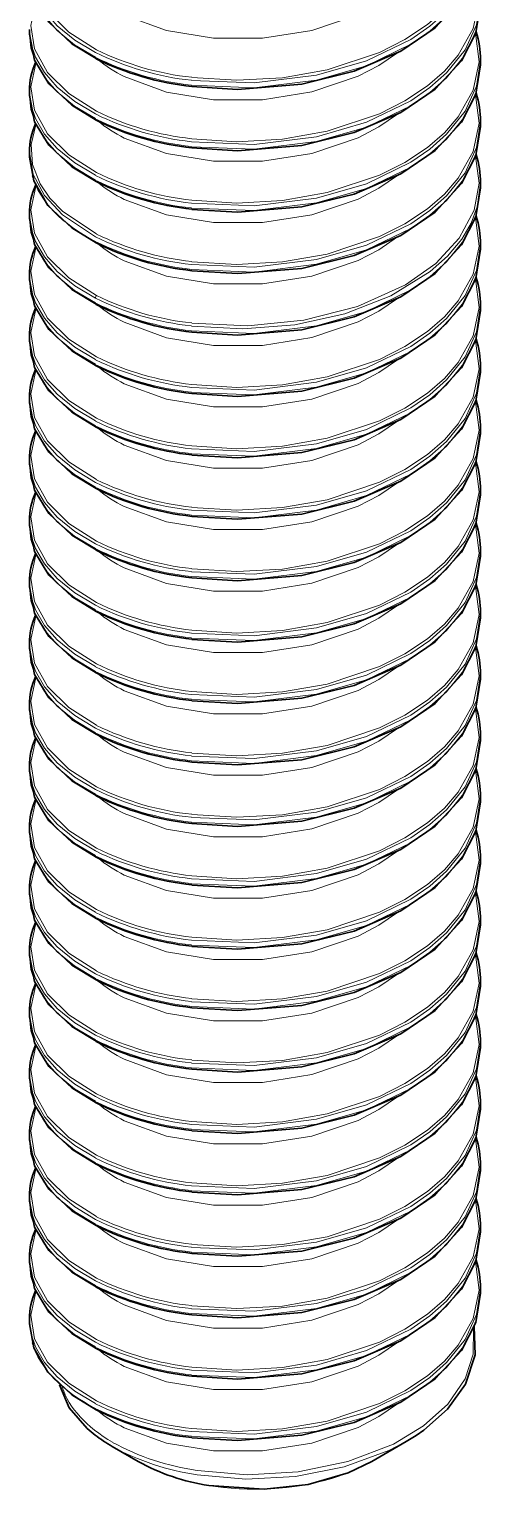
# Model space of a CAD drawing. Extents: x 327 to 941, y 153 to 765.
# Drawn here: x 736.3 to 739.3, y 721.54 to 731.3 of the extents above; entities that cross this region are included whole.
import ezdxf

# ---------------------------------------------------------------- set-up
doc = ezdxf.new("R2010")
doc.units = 0

msp = doc.modelspace()

# ---------------------------------------------------------------- linework, layer by layer
at = {"color": 7, "lineweight": 35, "ltscale": 0.000802612}
for p, q in [((736.2968, 731.2722), (736.2968, 731.3043)), ((736.2968, 730.864), (736.2968, 730.8961)), ((736.2968, 730.4557), (736.2968, 730.4878)), ((739.2968, 730.2516), (739.2968, 730.2837)), ((739.2968, 729.8433), (739.2968, 729.8754)), ((736.2968, 729.6392), (736.2968, 729.6713)), ((736.2968, 729.231), (736.2968, 729.2631)), ((739.2968, 729.0269), (739.2968, 729.059)), ((739.2968, 728.6186), (739.2968, 728.6507)), ((739.2968, 728.2103), (739.2968, 728.2424)), ((736.2968, 728.0062), (736.2968, 728.0383)), ((736.2968, 727.598), (736.2968, 727.6301)), ((739.2968, 727.3939), (739.2968, 727.426)), ((739.2968, 726.9856), (739.2968, 727.0177)), ((736.2968, 726.3732), (736.2968, 726.4053)), ((736.2968, 725.965), (736.2968, 725.9971)), ((739.2968, 725.7609), (739.2968, 725.793)), ((739.2968, 725.3526), (739.2968, 725.3847)), ((736.2968, 724.7402), (736.2968, 724.7723)), ((736.2968, 724.332), (736.2968, 724.3641)), ((739.2968, 724.1279), (739.2968, 724.16)), ((739.2968, 723.7196), (739.2968, 723.7517)), ((736.2968, 723.5155), (736.2968, 723.5476)), ((736.2968, 723.1072), (736.2968, 723.1393)), ((736.2968, 722.699), (736.2968, 722.7311))]:
    msp.add_line(p, q, dxfattribs=at)
at = {"color": 7, "lineweight": 35, "ltscale": 0.000804138}
for p, q in [((739.2968, 731.0681), (739.2968, 731.1002)), ((739.2968, 730.6598), (739.2968, 730.692)), ((736.2968, 730.0474), (736.2968, 730.0796)), ((739.2968, 729.4351), (739.2968, 729.4672)), ((736.2968, 728.8227), (736.2968, 728.8549)), ((736.2968, 728.4144), (736.2968, 728.4466)), ((739.2968, 727.8021), (739.2968, 727.8342)), ((736.2968, 727.1897), (736.2968, 727.2219)), ((736.2968, 726.7814), (736.2968, 726.8136)), ((739.2968, 726.5773), (739.2968, 726.6095)), ((739.2968, 726.1691), (739.2968, 726.2012)), ((736.2968, 725.5567), (736.2968, 725.5889)), ((736.2968, 725.1484), (736.2968, 725.1806)), ((739.2968, 724.9443), (739.2968, 724.9765)), ((739.2968, 724.5361), (739.2968, 724.5682)), ((736.2968, 723.9237), (736.2968, 723.9559)), ((739.2968, 723.3113), (739.2968, 723.3435)), ((739.2968, 722.9031), (739.2968, 722.9352))]:
    msp.add_line(p, q, dxfattribs=at)
at = {"color": 7, "lineweight": 35, "ltscale": 0.006595}
msp.add_line((738.5739, 721.7858), (738.8023, 721.9177), dxfattribs=at)
at = {"color": 7, "lineweight": 35, "ltscale": 0.001939}
msp.add_line((738.8023, 721.9177), (738.8683, 721.9584), dxfattribs=at)
at = {"color": 7, "lineweight": 35, "ltscale": 0.00496}
msp.add_line((737.0198, 721.7858), (736.848, 721.885), dxfattribs=at)
at = {"color": 7, "lineweight": 13}
for points in [[(739.2633, 732.0947), (739.2863, 731.9056), (739.2468, 731.7179), (739.1484, 731.5405), (739.0558, 731.4341), (738.9437, 731.3368), (738.7931, 731.2368), (738.6243, 731.1517), (738.2759, 731.0355), (737.9792, 730.983), (737.6761, 730.9661), (737.3765, 730.9849)], [(736.7432, 731.1695), (736.5582, 731.2869), (736.4175, 731.4266), (736.3315, 731.5828), (736.307, 731.7389), (736.3403, 731.8943)], [(739.2968, 731.9167), (739.2705, 731.7429), (739.1934, 731.5765), (739.0707, 731.4233), (738.9598, 731.3253), (738.832, 731.2374), (738.5371, 731.095), (738.2065, 730.9995), (737.7909, 730.9484), (737.3745, 730.9651)], [(739.2968, 731.8846), (739.2705, 731.7108), (739.1934, 731.5443), (739.0707, 731.3912), (738.9598, 731.2932), (738.832, 731.2053), (738.5371, 731.0629), (738.2065, 730.9674), (737.7909, 730.9162), (737.3745, 730.933)], [(736.7368, 731.1509), (736.5984, 731.2336), (736.4816, 731.3287), (736.3972, 731.4249), (736.3372, 731.5281), (736.307, 731.6194), (736.2968, 731.7126)], [(739.2633, 731.6865), (739.2863, 731.4974), (739.2468, 731.3096), (739.1484, 731.1323), (739.0558, 731.0258), (738.9437, 730.9285), (738.7931, 730.8285), (738.6243, 730.7435), (738.2759, 730.6273), (737.9792, 730.5748), (737.6761, 730.5579), (737.3765, 730.5767)], [(736.7355, 731.1194), (736.5973, 731.2023), (736.4808, 731.2974), (736.3969, 731.3934), (736.337, 731.4963), (736.3069, 731.5875), (736.2968, 731.6804)], [(736.9276, 731.3987), (737.2075, 731.2963), (737.5212, 731.2452), (737.8475, 731.2452), (738.1757, 731.2968), (738.4826, 731.4011), (738.621, 731.4728), (738.7451, 731.5573)], [(739.2968, 731.5084), (739.2705, 731.3347), (739.1934, 731.1682), (739.0707, 731.0151), (738.9598, 730.9171), (738.832, 730.8292), (738.5371, 730.6867), (738.2065, 730.5912), (737.7909, 730.5401), (737.3745, 730.5568)], [(736.7432, 730.7612), (736.5582, 730.8787), (736.4175, 731.0183), (736.3315, 731.1746), (736.307, 731.3306), (736.3403, 731.4861)], [(739.2968, 731.4763), (739.2705, 731.3026), (739.1934, 731.136), (739.0707, 730.983), (738.9598, 730.8849), (738.832, 730.7971), (738.5371, 730.6546), (738.2065, 730.5591), (737.7909, 730.508), (737.3745, 730.5247)], [(736.7368, 730.7426), (736.5984, 730.8254), (736.4816, 730.9205), (736.3972, 731.0167), (736.3372, 731.1199), (736.307, 731.2112), (736.2968, 731.3043)], [(736.7355, 730.7112), (736.5973, 730.7941), (736.4808, 730.8892), (736.3969, 730.9851), (736.337, 731.088), (736.3069, 731.1793), (736.2968, 731.2722)], [(739.2633, 731.2782), (739.2863, 731.0891), (739.2468, 730.9014), (739.1484, 730.724), (739.0558, 730.6176), (738.9437, 730.5203), (738.7931, 730.4202), (738.6243, 730.3352), (738.2759, 730.219), (737.9792, 730.1665), (737.6761, 730.1496), (737.3765, 730.1685)], [(736.9276, 730.9905), (737.2075, 730.888), (737.5212, 730.837), (737.8475, 730.8369), (738.1757, 730.8885), (738.4826, 730.9928), (738.621, 731.0645), (738.7451, 731.149)], [(739.2968, 731.1002), (739.2705, 730.9265), (739.1934, 730.7599), (739.0707, 730.6068), (738.9598, 730.5088), (738.832, 730.4209), (738.5371, 730.2785), (738.2065, 730.183), (737.7909, 730.1318), (737.3745, 730.1486)], [(736.7432, 730.353), (736.5582, 730.4704), (736.4175, 730.61), (736.3315, 730.7663), (736.307, 730.9224), (736.3403, 731.0778)], [(739.2968, 731.0681), (739.2705, 730.8943), (739.1934, 730.7278), (739.0707, 730.5747), (738.9598, 730.4767), (738.832, 730.3888), (738.5371, 730.2463), (738.2065, 730.1509), (737.7909, 730.0997), (737.3745, 730.1165)], [(736.7368, 730.3344), (736.5984, 730.4172), (736.4816, 730.5123), (736.3972, 730.6085), (736.3372, 730.7116), (736.307, 730.803), (736.2968, 730.8961)], [(736.7355, 730.3029), (736.5973, 730.3858), (736.4808, 730.4809), (736.3969, 730.5768), (736.337, 730.6798), (736.3069, 730.771), (736.2968, 730.864)], [(739.2633, 730.87), (739.2863, 730.6808), (739.2468, 730.4932), (739.1484, 730.3157), (739.0558, 730.2094), (738.9437, 730.1121), (738.7931, 730.012), (738.6243, 729.9269), (738.2759, 729.8107), (737.9792, 729.7582), (737.6761, 729.7414), (737.3765, 729.7602)], [(736.9276, 730.5823), (737.2075, 730.4797), (737.5212, 730.4288), (737.8475, 730.4287), (738.1757, 730.4803), (738.4826, 730.5845), (738.621, 730.6563), (738.7451, 730.7407)], [(736.3403, 730.6696), (736.3084, 730.5385), (736.3177, 730.406), (736.3678, 730.2771), (736.433, 730.1826), (736.519, 730.0947), (736.7432, 729.9448)], [(739.2968, 730.692), (739.2705, 730.5182), (739.1934, 730.3517), (739.0707, 730.1986), (738.9598, 730.1006), (738.832, 730.0127), (738.5371, 729.8702), (738.2065, 729.7748), (737.7909, 729.7236), (737.3745, 729.7404)], [(739.2968, 730.6598), (739.2705, 730.4861), (739.1934, 730.3196), (739.0707, 730.1664), (738.9598, 730.0684), (738.832, 729.9805), (738.5371, 729.8381), (738.2065, 729.7426), (737.7909, 729.6915), (737.3745, 729.7082)], [(736.2968, 730.4878), (736.3226, 730.3401), (736.3978, 730.1995), (736.5173, 730.0715), (736.7368, 729.9261)], [(737.3765, 729.3519), (737.7482, 729.3339), (738.1221, 729.3706), (738.4789, 729.4619), (738.7978, 729.6064), (738.999, 729.7485), (739.1544, 729.9157), (739.2531, 730.1019), (739.2866, 730.2814), (739.2633, 730.4617)], [(736.9276, 730.174), (737.2075, 730.0715), (737.5212, 730.0205), (737.8475, 730.0204), (738.1757, 730.0721), (738.4826, 730.1763), (738.621, 730.248), (738.7451, 730.3325)], [(736.7432, 729.5365), (736.5583, 729.6538), (736.4177, 729.7933), (736.3316, 729.9493), (736.307, 730.1053), (736.34, 730.2606)], [(737.3745, 729.3321), (737.7162, 729.3134), (738.0609, 729.3406), (738.3939, 729.4138), (738.7, 729.5322), (738.9625, 729.6945), (739.0775, 729.7973), (739.1711, 729.9099), (739.2332, 730.0153), (739.275, 730.1252), (739.2968, 730.2837)], [(739.2968, 730.2516), (739.2705, 730.0778), (739.1934, 729.9113), (739.0707, 729.7582), (738.9598, 729.6602), (738.832, 729.5723), (738.5371, 729.4299), (738.2065, 729.3344), (737.7909, 729.2832), (737.3745, 729.3)], [(736.7368, 729.5179), (736.5984, 729.6006), (736.4816, 729.6957), (736.3972, 729.7919), (736.3372, 729.8951), (736.307, 729.9865), (736.2968, 730.0796)], [(736.7355, 729.4865), (736.5973, 729.5693), (736.4808, 729.6644), (736.3969, 729.7604), (736.337, 729.8633), (736.3069, 729.9545), (736.2968, 730.0474)], [(739.2633, 730.0535), (739.2863, 729.8644), (739.2468, 729.6766), (739.1484, 729.4993), (739.0558, 729.3928), (738.9437, 729.2955), (738.7931, 729.1955), (738.6243, 729.1105), (738.2759, 728.9943), (737.9792, 728.9418), (737.6761, 728.9249), (737.3765, 728.9437)], [(736.7432, 729.1282), (736.5582, 729.2457), (736.4175, 729.3853), (736.3315, 729.5415), (736.307, 729.6976), (736.3403, 729.8531)], [(736.9276, 729.7657), (737.2075, 729.6633), (737.5212, 729.6123), (737.8475, 729.6122), (738.1757, 729.6638), (738.4826, 729.7681), (738.621, 729.8398), (738.7451, 729.9243)], [(739.2968, 729.8754), (739.2705, 729.7017), (739.1934, 729.5352), (739.0707, 729.3821), (738.9598, 729.2841), (738.832, 729.1962), (738.5371, 729.0537), (738.2065, 728.9583), (737.7909, 728.9071), (737.3745, 728.9238)], [(739.2968, 729.8433), (739.2705, 729.6696), (739.1934, 729.5031), (739.0707, 729.35), (738.9598, 729.252), (738.832, 729.1641), (738.5371, 729.0216), (738.2065, 728.9261), (737.7909, 728.875), (737.3745, 728.8917)], [(736.7368, 729.1096), (736.5984, 729.1924), (736.4816, 729.2875), (736.3972, 729.3837), (736.3372, 729.4869), (736.307, 729.5782), (736.2968, 729.6713)], [(736.7355, 729.0782), (736.5973, 729.1611), (736.4808, 729.2562), (736.3969, 729.3521), (736.337, 729.455), (736.3069, 729.5463), (736.2968, 729.6392)], [(739.2633, 729.6452), (739.2863, 729.4561), (739.2468, 729.2684), (739.1484, 729.091), (739.0558, 728.9846), (738.9437, 728.8873), (738.7931, 728.7872), (738.6243, 728.7022), (738.2759, 728.586), (737.9792, 728.5335), (737.6761, 728.5166), (737.3765, 728.5355)], [(736.7432, 728.72), (736.5582, 728.8374), (736.4175, 728.9771), (736.3315, 729.1333), (736.307, 729.2894), (736.3403, 729.4448)], [(736.9276, 729.3575), (737.2075, 729.255), (737.5212, 729.204), (737.8475, 729.2039), (738.1757, 729.2556), (738.4826, 729.3598), (738.621, 729.4315), (738.7451, 729.516)], [(739.2968, 729.4672), (739.2705, 729.2935), (739.1934, 729.127), (739.0707, 728.9738), (738.9598, 728.8758), (738.832, 728.7879), (738.5371, 728.6455), (738.2065, 728.55), (737.7909, 728.4988), (737.3745, 728.5156)], [(739.2968, 729.4351), (739.2705, 729.2614), (739.1934, 729.0948), (739.0707, 728.9417), (738.9598, 728.8437), (738.832, 728.7558), (738.5371, 728.6133), (738.2065, 728.5179), (737.7909, 728.4667), (737.3745, 728.4835)], [(736.7368, 728.7014), (736.5984, 728.7842), (736.4816, 728.8793), (736.3972, 728.9755), (736.3372, 729.0786), (736.307, 729.17), (736.2968, 729.2631)], [(736.7355, 728.6699), (736.5973, 728.7528), (736.4808, 728.8479), (736.3969, 728.9438), (736.337, 729.0468), (736.3069, 729.138), (736.2968, 729.231)], [(739.2633, 729.237), (739.2863, 729.0479), (739.2468, 728.8602), (739.1484, 728.6827), (739.0558, 728.5764), (738.9437, 728.4791), (738.7931, 728.379), (738.6243, 728.2939), (738.2759, 728.1777), (737.9792, 728.1252), (737.6761, 728.1084), (737.3765, 728.1272)], [(736.9276, 728.9493), (737.2075, 728.8468), (737.5212, 728.7958), (737.8475, 728.7957), (738.1757, 728.8473), (738.4826, 728.9515), (738.621, 729.0233), (738.7451, 729.1077)], [(739.2968, 729.059), (739.2705, 728.8852), (739.1934, 728.7188), (739.0707, 728.5656), (738.9598, 728.4676), (738.832, 728.3797), (738.5371, 728.2372), (738.2065, 728.1418), (737.7909, 728.0906), (737.3745, 728.1074)], [(736.7432, 728.3118), (736.5582, 728.4292), (736.4175, 728.5688), (736.3315, 728.725), (736.307, 728.8812), (736.3403, 729.0366)], [(739.2968, 729.0269), (739.2705, 728.8531), (739.1934, 728.6866), (739.0707, 728.5334), (738.9598, 728.4354), (738.832, 728.3475), (738.5371, 728.2051), (738.2065, 728.1096), (737.7909, 728.0585), (737.3745, 728.0752)], [(736.7368, 728.2932), (736.5984, 728.3759), (736.4816, 728.471), (736.3972, 728.5672), (736.3372, 728.6704), (736.307, 728.7617), (736.2968, 728.8549)], [(736.7355, 728.2617), (736.5973, 728.3445), (736.4808, 728.4397), (736.3969, 728.5356), (736.337, 728.6385), (736.3069, 728.7297), (736.2968, 728.8227)], [(739.2633, 728.8287), (739.2863, 728.6396), (739.2468, 728.4519), (739.1484, 728.2745), (739.0558, 728.1681), (738.9437, 728.0708), (738.7931, 727.9708), (738.6243, 727.8857), (738.2759, 727.7695), (737.9792, 727.717), (737.6761, 727.7001), (737.3765, 727.7189)], [(736.9276, 728.541), (737.2075, 728.4385), (737.5212, 728.3875), (737.8475, 728.3875), (738.1757, 728.4391), (738.4826, 728.5433), (738.621, 728.6151), (738.7451, 728.6995)], [(736.7432, 727.9035), (736.5582, 728.0209), (736.4175, 728.1606), (736.3315, 728.3168), (736.307, 728.4729), (736.3403, 728.6284)], [(739.2968, 728.6507), (739.2705, 728.477), (739.1934, 728.3105), (739.0707, 728.1573), (738.9598, 728.0593), (738.832, 727.9714), (738.5371, 727.829), (738.2065, 727.7335), (737.7909, 727.6824), (737.3745, 727.6991)], [(739.2968, 728.6186), (739.2705, 728.4448), (739.1934, 728.2783), (739.0707, 728.1252), (738.9598, 728.0272), (738.832, 727.9393), (738.5371, 727.7969), (738.2065, 727.7014), (737.7909, 727.6503), (737.3745, 727.667)], [(736.7368, 727.8849), (736.5984, 727.9677), (736.4816, 728.0627), (736.3972, 728.1589), (736.3372, 728.2621), (736.307, 728.3535), (736.2968, 728.4466)], [(736.7355, 727.8535), (736.5973, 727.9363), (736.4808, 728.0314), (736.3969, 728.1274), (736.337, 728.2303), (736.3069, 728.3215), (736.2968, 728.4144)], [(739.2633, 728.4205), (739.2863, 728.2314), (739.2468, 728.0436), (739.1484, 727.8663), (739.0558, 727.7598), (738.9437, 727.6625), (738.7931, 727.5625), (738.6243, 727.4775), (738.2759, 727.3613), (737.9792, 727.3088), (737.6761, 727.2919), (737.3765, 727.3107)], [(736.9276, 728.1328), (737.2075, 728.0303), (737.5212, 727.9793), (737.8475, 727.9792), (738.1757, 728.0308), (738.4826, 728.1351), (738.621, 728.2068), (738.7451, 728.2913)], [(736.7432, 727.4952), (736.5582, 727.6127), (736.4175, 727.7523), (736.3315, 727.9086), (736.307, 728.0646), (736.3403, 728.2201)], [(739.2968, 728.2424), (739.2705, 728.0687), (739.1934, 727.9022), (739.0707, 727.7491), (738.9598, 727.6511), (738.832, 727.5632), (738.5371, 727.4208), (738.2065, 727.3253), (737.7909, 727.2741), (737.3745, 727.2909)], [(739.2968, 728.2103), (739.2705, 728.0366), (739.1934, 727.8701), (739.0707, 727.717), (738.9598, 727.619), (738.832, 727.5311), (738.5371, 727.3886), (738.2065, 727.2932), (737.7909, 727.242), (737.3745, 727.2587)], [(736.7368, 727.4767), (736.5984, 727.5594), (736.4816, 727.6545), (736.3972, 727.7507), (736.3372, 727.8539), (736.307, 727.9453), (736.2968, 728.0383)], [(736.7355, 727.4452), (736.5973, 727.5281), (736.4808, 727.6232), (736.3969, 727.7191), (736.337, 727.822), (736.3069, 727.9133), (736.2968, 728.0062)], [(739.2633, 728.0122), (739.2863, 727.8231), (739.2468, 727.6354), (739.1484, 727.458), (739.0558, 727.3516), (738.9437, 727.2543), (738.7931, 727.1542), (738.6243, 727.0692), (738.2759, 726.953), (737.9792, 726.9005), (737.6761, 726.8836), (737.3765, 726.9025)], [(736.9276, 727.7245), (737.2075, 727.622), (737.5212, 727.571), (737.8475, 727.5709), (738.1757, 727.6226), (738.4826, 727.7268), (738.621, 727.7985), (738.7451, 727.883)], [(736.7432, 727.087), (736.5582, 727.2044), (736.4175, 727.3441), (736.3315, 727.5003), (736.307, 727.6564), (736.3403, 727.8119)], [(739.2968, 727.8342), (739.2705, 727.6605), (739.1934, 727.494), (739.0707, 727.3408), (738.9598, 727.2428), (738.832, 727.1549), (738.5371, 727.0125), (738.2065, 726.9171), (737.7909, 726.8658), (737.3745, 726.8826)], [(739.2968, 727.8021), (739.2705, 727.6284), (739.1934, 727.4619), (739.0707, 727.3087), (738.9598, 727.2107), (738.832, 727.1228), (738.5371, 726.9803), (738.2065, 726.8849), (737.7909, 726.8337), (737.3745, 726.8505)], [(736.7368, 727.0684), (736.5984, 727.1512), (736.4816, 727.2463), (736.3972, 727.3425), (736.3372, 727.4456), (736.307, 727.537), (736.2968, 727.6301)], [(736.7355, 727.037), (736.5973, 727.1198), (736.4808, 727.2149), (736.3969, 727.3109), (736.337, 727.4138), (736.3069, 727.505), (736.2968, 727.598)], [(739.2633, 727.604), (739.2863, 727.4149), (739.2468, 727.2272), (739.1484, 727.0498), (739.0558, 726.9434), (738.9437, 726.8461), (738.7931, 726.746), (738.6243, 726.6609), (738.2759, 726.5447), (737.9792, 726.4922), (737.6761, 726.4754), (737.3765, 726.4942)], [(736.7432, 726.6788), (736.5582, 726.7962), (736.4175, 726.9359), (736.3315, 727.092), (736.307, 727.2482), (736.3403, 727.4036)], [(736.9276, 727.3163), (737.2075, 727.2138), (737.5212, 727.1628), (737.8475, 727.1627), (738.1757, 727.2144), (738.4826, 727.3185), (738.621, 727.3903), (738.7451, 727.4747)], [(739.2968, 727.426), (739.2705, 727.2522), (739.1934, 727.0858), (739.0707, 726.9326), (738.9598, 726.8346), (738.832, 726.7467), (738.5371, 726.6042), (738.2065, 726.5088), (737.7909, 726.4576), (737.3745, 726.4744)], [(739.2968, 727.3939), (739.2705, 727.2201), (739.1934, 727.0536), (739.0707, 726.9005), (738.9598, 726.8024), (738.832, 726.7145), (738.5371, 726.5721), (738.2065, 726.4767), (737.7909, 726.4255), (737.3745, 726.4423)], [(736.7368, 726.6602), (736.5984, 726.7429), (736.4816, 726.838), (736.3972, 726.9342), (736.3372, 727.0374), (736.307, 727.1287), (736.2968, 727.2219)], [(739.2633, 727.1957), (739.2863, 727.0067), (739.2468, 726.8189), (739.1484, 726.6415), (739.0558, 726.5351), (738.9437, 726.4378), (738.7931, 726.3378), (738.6243, 726.2527), (738.2759, 726.1365), (737.9792, 726.084), (737.6761, 726.0671), (737.3765, 726.0859)], [(736.7355, 726.6287), (736.5973, 726.7115), (736.4808, 726.8067), (736.3969, 726.9026), (736.337, 727.0056), (736.3069, 727.0967), (736.2968, 727.1897)], [(736.9276, 726.908), (737.2075, 726.8055), (737.5212, 726.7545), (737.8475, 726.7545), (738.1757, 726.8061), (738.4826, 726.9103), (738.621, 726.9821), (738.7451, 727.0665)], [(739.2968, 727.0177), (739.2705, 726.844), (739.1934, 726.6775), (739.0707, 726.5244), (738.9598, 726.4263), (738.832, 726.3384), (738.5371, 726.196), (738.2065, 726.1005), (737.7909, 726.0494), (737.3745, 726.0661)], [(736.7432, 726.2705), (736.5582, 726.3879), (736.4175, 726.5276), (736.3315, 726.6838), (736.307, 726.8399), (736.3403, 726.9954)], [(739.2968, 726.9856), (739.2705, 726.8118), (739.1934, 726.6453), (739.0707, 726.4922), (738.9598, 726.3942), (738.832, 726.3063), (738.5371, 726.1639), (738.2065, 726.0684), (737.7909, 726.0173), (737.3745, 726.034)], [(736.7368, 726.2519), (736.5984, 726.3347), (736.4816, 726.4297), (736.3972, 726.5259), (736.3372, 726.6292), (736.307, 726.7205), (736.2968, 726.8136)], [(736.7355, 726.2205), (736.5973, 726.3033), (736.4808, 726.3984), (736.3969, 726.4944), (736.337, 726.5973), (736.3069, 726.6885), (736.2968, 726.7814)], [(739.2633, 726.7875), (739.2863, 726.5984), (739.2468, 726.4106), (739.1484, 726.2333), (739.0558, 726.1268), (738.9437, 726.0295), (738.7931, 725.9295), (738.6243, 725.8445), (738.2759, 725.7283), (737.9792, 725.6758), (737.6761, 725.6589), (737.3765, 725.6777)], [(736.9276, 726.4998), (737.2075, 726.3973), (737.5212, 726.3463), (737.8475, 726.3462), (738.1757, 726.3978), (738.4826, 726.5021), (738.621, 726.5738), (738.7451, 726.6583)], [(739.2968, 726.6095), (739.2705, 726.4357), (739.1934, 726.2692), (739.0707, 726.1161), (738.9598, 726.0181), (738.832, 725.9302), (738.5371, 725.7878), (738.2065, 725.6923), (737.7909, 725.6411), (737.3745, 725.6579)], [(736.7432, 725.8622), (736.5582, 725.9797), (736.4175, 726.1193), (736.3315, 726.2756), (736.307, 726.4316), (736.3403, 726.5871)], [(739.2968, 726.5773), (739.2705, 726.4036), (739.1934, 726.2371), (739.0707, 726.084), (738.9598, 725.986), (738.832, 725.8981), (738.5371, 725.7556), (738.2065, 725.6602), (737.7909, 725.609), (737.3745, 725.6257)], [(736.7368, 725.8437), (736.5984, 725.9265), (736.4816, 726.0215), (736.3972, 726.1177), (736.3372, 726.2209), (736.307, 726.3123), (736.2968, 726.4053)], [(736.7355, 725.8122), (736.5973, 725.8951), (736.4808, 725.9902), (736.3969, 726.0861), (736.337, 726.189), (736.3069, 726.2803), (736.2968, 726.3732)], [(739.2633, 726.3792), (739.2863, 726.1901), (739.2468, 726.0024), (739.1484, 725.825), (739.0558, 725.7186), (738.9437, 725.6213), (738.7931, 725.5212), (738.6243, 725.4362), (738.2759, 725.32), (737.9792, 725.2675), (737.6761, 725.2506), (737.3765, 725.2695)], [(736.9276, 726.0915), (737.2075, 725.989), (737.5212, 725.938), (737.8475, 725.9379), (738.1757, 725.9896), (738.4826, 726.0938), (738.621, 726.1655), (738.7451, 726.25)], [(736.7432, 725.454), (736.5582, 725.5714), (736.4175, 725.7111), (736.3315, 725.8673), (736.307, 726.0234), (736.3403, 726.1789)], [(739.2968, 726.2012), (739.2705, 726.0275), (739.1934, 725.861), (739.0707, 725.7079), (738.9598, 725.6098), (738.832, 725.522), (738.5371, 725.3795), (738.2065, 725.2841), (737.7909, 725.2329), (737.3745, 725.2496)], [(739.2968, 726.1691), (739.2705, 725.9954), (739.1934, 725.8289), (739.0707, 725.6757), (738.9598, 725.5777), (738.832, 725.4898), (738.5371, 725.3474), (738.2065, 725.2519), (737.7909, 725.2007), (737.3745, 725.2175)], [(736.7368, 725.4354), (736.5984, 725.5182), (736.4816, 725.6133), (736.3972, 725.7095), (736.3372, 725.8126), (736.307, 725.904), (736.2968, 725.9971)], [(736.7355, 725.4039), (736.5973, 725.4868), (736.4808, 725.5819), (736.3969, 725.6779), (736.337, 725.7808), (736.3069, 725.872), (736.2968, 725.965)], [(739.2633, 725.971), (739.2863, 725.7819), (739.2468, 725.5942), (739.1484, 725.4168), (739.0558, 725.3104), (738.9437, 725.2131), (738.7931, 725.113), (738.6243, 725.028), (738.2759, 724.9117), (737.9792, 724.8593), (737.6761, 724.8424), (737.3765, 724.8612)], [(736.9276, 725.6833), (737.2075, 725.5808), (737.5212, 725.5298), (737.8475, 725.5297), (738.1757, 725.5814), (738.4826, 725.6855), (738.621, 725.7573), (738.7451, 725.8417)], [(736.7432, 725.0458), (736.5582, 725.1632), (736.4175, 725.3029), (736.3315, 725.459), (736.307, 725.6152), (736.3403, 725.7706)], [(739.2968, 725.793), (739.2705, 725.6192), (739.1934, 725.4528), (739.0707, 725.2996), (738.9598, 725.2016), (738.832, 725.1137), (738.5371, 724.9713), (738.2065, 724.8758), (737.7909, 724.8246), (737.3745, 724.8414)], [(739.2968, 725.7609), (739.2705, 725.5871), (739.1934, 725.4206), (739.0707, 725.2675), (738.9598, 725.1694), (738.832, 725.0815), (738.5371, 724.9391), (738.2065, 724.8437), (737.7909, 724.7925), (737.3745, 724.8093)], [(736.7368, 725.0272), (736.5984, 725.1099), (736.4816, 725.205), (736.3972, 725.3012), (736.3372, 725.4044), (736.307, 725.4957), (736.2968, 725.5889)], [(736.7355, 724.9957), (736.5973, 725.0786), (736.4808, 725.1737), (736.3969, 725.2697), (736.337, 725.3726), (736.3069, 725.4637), (736.2968, 725.5567)], [(739.2633, 725.5627), (739.2863, 725.3737), (739.2468, 725.1859), (739.1484, 725.0085), (739.0558, 724.9021), (738.9437, 724.8048), (738.7931, 724.7048), (738.6243, 724.6197), (738.2759, 724.5035), (737.9792, 724.451), (737.6761, 724.4341), (737.3765, 724.4529)], [(736.9276, 725.275), (737.2075, 725.1725), (737.5212, 725.1215), (737.8475, 725.1215), (738.1757, 725.1731), (738.4826, 725.2773), (738.621, 725.3491), (738.7451, 725.4335)], [(736.7432, 724.6375), (736.5582, 724.7549), (736.4175, 724.8946), (736.3315, 725.0508), (736.307, 725.2069), (736.3403, 725.3624)], [(739.2968, 725.3847), (739.2705, 725.211), (739.1934, 725.0445), (739.0707, 724.8914), (738.9598, 724.7933), (738.832, 724.7054), (738.5371, 724.563), (738.2065, 724.4675), (737.7909, 724.4164), (737.3745, 724.4331)], [(739.2968, 725.3526), (739.2705, 725.1788), (739.1934, 725.0123), (739.0707, 724.8593), (738.9598, 724.7612), (738.832, 724.6733), (738.5371, 724.5309), (738.2065, 724.4354), (737.7909, 724.3843), (737.3745, 724.401)], [(736.7368, 724.6189), (736.5984, 724.7017), (736.4816, 724.7968), (736.3972, 724.8929), (736.3372, 724.9962), (736.307, 725.0875), (736.2968, 725.1806)], [(736.7355, 724.5875), (736.5973, 724.6703), (736.4808, 724.7654), (736.3969, 724.8614), (736.337, 724.9643), (736.3069, 725.0555), (736.2968, 725.1484)], [(739.2633, 725.1545), (739.2863, 724.9654), (739.2468, 724.7776), (739.1484, 724.6003), (739.0558, 724.4939), (738.9437, 724.3965), (738.7931, 724.2965), (738.6243, 724.2115), (738.2759, 724.0953), (737.9792, 724.0428), (737.6761, 724.0259), (737.3765, 724.0447)], [(736.7432, 724.2292), (736.5582, 724.3467), (736.4175, 724.4863), (736.3315, 724.6426), (736.307, 724.7986), (736.3403, 724.9541)], [(736.9276, 724.8668), (737.2075, 724.7643), (737.5212, 724.7133), (737.8475, 724.7132), (738.1757, 724.7648), (738.4826, 724.8691), (738.621, 724.9408), (738.7451, 725.0253)], [(739.2968, 724.9765), (739.2705, 724.8027), (739.1934, 724.6362), (739.0707, 724.4831), (738.9598, 724.3851), (738.832, 724.2972), (738.5371, 724.1548), (738.2065, 724.0593), (737.7909, 724.0081), (737.3745, 724.0249)], [(739.2968, 724.9443), (739.2705, 724.7706), (739.1934, 724.6041), (739.0707, 724.451), (738.9598, 724.353), (738.832, 724.2651), (738.5371, 724.1226), (738.2065, 724.0272), (737.7909, 723.976), (737.3745, 723.9927)], [(736.7368, 724.2107), (736.5984, 724.2935), (736.4816, 724.3885), (736.3972, 724.4847), (736.3372, 724.5879), (736.307, 724.6793), (736.2968, 724.7723)], [(736.7355, 724.1792), (736.5973, 724.2621), (736.4808, 724.3572), (736.3969, 724.4531), (736.337, 724.556), (736.3069, 724.6473), (736.2968, 724.7402)], [(739.2633, 724.7462), (739.2863, 724.5571), (739.2468, 724.3694), (739.1484, 724.192), (739.0558, 724.0856), (738.9437, 723.9883), (738.7931, 723.8883), (738.6243, 723.8032), (738.2759, 723.687), (737.9792, 723.6345), (737.6761, 723.6177), (737.3765, 723.6365)], [(736.9276, 724.4585), (737.2075, 724.356), (737.5212, 724.3051), (737.8475, 724.3049), (738.1757, 724.3566), (738.4826, 724.4608), (738.621, 724.5326), (738.7451, 724.617)], [(739.2968, 724.5682), (739.2705, 724.3945), (739.1934, 724.228), (739.0707, 724.0748), (738.9598, 723.9768), (738.832, 723.889), (738.5371, 723.7465), (738.2065, 723.6511), (737.7909, 723.5999), (737.3745, 723.6166)], [(736.7432, 723.821), (736.5582, 723.9384), (736.4175, 724.0781), (736.3315, 724.2343), (736.307, 724.3904), (736.3403, 724.5459)], [(739.2968, 724.5361), (739.2705, 724.3624), (739.1934, 724.1959), (739.0707, 724.0427), (738.9598, 723.9447), (738.832, 723.8568), (738.5371, 723.7144), (738.2065, 723.6189), (737.7909, 723.5677), (737.3745, 723.5845)], [(736.7368, 723.8024), (736.5984, 723.8852), (736.4816, 723.9803), (736.3972, 724.0765), (736.3372, 724.1797), (736.307, 724.271), (736.2968, 724.3641)], [(736.7355, 723.771), (736.5973, 723.8538), (736.4808, 723.949), (736.3969, 724.0449), (736.337, 724.1478), (736.3069, 724.239), (736.2968, 724.332)], [(739.2633, 724.338), (739.2863, 724.1489), (739.2468, 723.9612), (739.1484, 723.7838), (739.0558, 723.6774), (738.9437, 723.5801), (738.7931, 723.48), (738.6243, 723.395), (738.2759, 723.2788), (737.9792, 723.2263), (737.6761, 723.2094), (737.3765, 723.2282)], [(736.9276, 724.0503), (737.2075, 723.9478), (737.5212, 723.8968), (737.8475, 723.8967), (738.1757, 723.9484), (738.4826, 724.0526), (738.621, 724.1243), (738.7451, 724.2087)], [(736.7432, 723.4128), (736.5582, 723.5302), (736.4175, 723.6699), (736.3315, 723.826), (736.307, 723.9822), (736.3403, 724.1376)], [(739.2968, 724.16), (739.2705, 723.9862), (739.1934, 723.8198), (739.0707, 723.6666), (738.9598, 723.5686), (738.832, 723.4807), (738.5371, 723.3383), (738.2065, 723.2428), (737.7909, 723.1917), (737.3745, 723.2084)], [(739.2968, 724.1279), (739.2705, 723.9541), (739.1934, 723.7876), (739.0707, 723.6345), (738.9598, 723.5364), (738.832, 723.4485), (738.5371, 723.3062), (738.2065, 723.2107), (737.7909, 723.1595), (737.3745, 723.1763)], [(736.7368, 723.3942), (736.5984, 723.4769), (736.4816, 723.572), (736.3972, 723.6682), (736.3372, 723.7714), (736.307, 723.8627), (736.2968, 723.9559)], [(736.7355, 723.3627), (736.5973, 723.4456), (736.4808, 723.5407), (736.3969, 723.6367), (736.337, 723.7396), (736.3069, 723.8307), (736.2968, 723.9237)], [(739.2633, 723.9297), (739.2863, 723.7407), (739.2468, 723.5529), (739.1484, 723.3755), (739.0558, 723.2691), (738.9437, 723.1718), (738.7931, 723.0718), (738.6243, 722.9867), (738.2759, 722.8705), (737.9792, 722.8181), (737.6761, 722.8011), (737.3765, 722.8199)], [(736.9276, 723.642), (737.2075, 723.5396), (737.5212, 723.4885), (737.8475, 723.4885), (738.1757, 723.5401), (738.4826, 723.6443), (738.621, 723.7161), (738.7451, 723.8005)], [(736.7432, 723.0045), (736.5582, 723.1219), (736.4175, 723.2616), (736.3315, 723.4178), (736.307, 723.5739), (736.3403, 723.7294)], [(739.2968, 723.7517), (739.2705, 723.578), (739.1934, 723.4115), (739.0707, 723.2584), (738.9598, 723.1603), (738.832, 723.0724), (738.5371, 722.93), (738.2065, 722.8345), (737.7909, 722.7834), (737.3745, 722.8001)], [(739.2968, 723.7196), (739.2705, 723.5458), (739.1934, 723.3793), (739.0707, 723.2263), (738.9598, 723.1282), (738.832, 723.0403), (738.5371, 722.8979), (738.2065, 722.8024), (737.7909, 722.7513), (737.3745, 722.768)], [(736.7368, 722.9859), (736.5984, 723.0687), (736.4816, 723.1638), (736.3972, 723.2599), (736.3372, 723.3632), (736.307, 723.4545), (736.2968, 723.5476)], [(736.7355, 722.9545), (736.5973, 723.0374), (736.4808, 723.1324), (736.3969, 723.2284), (736.337, 723.3313), (736.3069, 723.4225), (736.2968, 723.5155)], [(739.2633, 723.5215), (739.2863, 723.3324), (739.2468, 723.1447), (739.1484, 722.9673), (739.0558, 722.8609), (738.9437, 722.7635), (738.7931, 722.6635), (738.6243, 722.5785), (738.2759, 722.4623), (737.9792, 722.4098), (737.6761, 722.3929), (737.3765, 722.4117)], [(736.9276, 723.2338), (737.2075, 723.1313), (737.5212, 723.0803), (737.8475, 723.0802), (738.1757, 723.1318), (738.4826, 723.2361), (738.621, 723.3078), (738.7451, 723.3923)], [(736.7432, 722.5963), (736.5582, 722.7137), (736.4175, 722.8533), (736.3315, 723.0096), (736.307, 723.1656), (736.3403, 723.3211)], [(739.2968, 723.3435), (739.2705, 723.1697), (739.1934, 723.0032), (739.0707, 722.8501), (738.9598, 722.7521), (738.832, 722.6642), (738.5371, 722.5218), (738.2065, 722.4263), (737.7909, 722.3751), (737.3745, 722.3919)], [(739.2968, 723.3113), (739.2705, 723.1376), (739.1934, 722.9711), (739.0707, 722.818), (738.9598, 722.72), (738.832, 722.6321), (738.5371, 722.4896), (738.2065, 722.3942), (737.7909, 722.343), (737.3745, 722.3597)], [(736.7368, 722.5777), (736.5984, 722.6605), (736.4816, 722.7556), (736.3972, 722.8517), (736.3372, 722.9549), (736.307, 723.0463), (736.2968, 723.1393)], [(736.7355, 722.5462), (736.5973, 722.6291), (736.4808, 722.7242), (736.3969, 722.8201), (736.337, 722.923), (736.3069, 723.0143), (736.2968, 723.1072)], [(739.2633, 723.1132), (739.2863, 722.9241), (739.2468, 722.7365), (739.1484, 722.559), (739.0558, 722.4526), (738.9437, 722.3553), (738.7931, 722.2553), (738.6243, 722.1702), (738.2759, 722.054), (737.9792, 722.0015), (737.6761, 721.9846), (737.3765, 722.0035)], [(736.7432, 722.188), (736.5582, 722.3054), (736.4175, 722.4451), (736.3315, 722.6013), (736.307, 722.7574), (736.3403, 722.9129)], [(736.9276, 722.8256), (737.2075, 722.723), (737.5212, 722.6721), (737.8475, 722.6719), (738.1757, 722.7236), (738.4826, 722.8278), (738.621, 722.8996), (738.7451, 722.984)], [(739.2968, 722.9352), (739.2705, 722.7615), (739.1934, 722.595), (739.0707, 722.4419), (738.9598, 722.3438), (738.832, 722.256), (738.5371, 722.1135), (738.2065, 722.0181), (737.7909, 721.9669), (737.3745, 721.9836)], [(739.2968, 722.9031), (739.2705, 722.7294), (739.1934, 722.5629), (739.0707, 722.4097), (738.9598, 722.3117), (738.832, 722.2238), (738.5371, 722.0814), (738.2065, 721.9859), (737.7909, 721.9348), (737.3745, 721.9515)], [(736.7368, 722.1694), (736.5984, 722.2522), (736.4816, 722.3473), (736.3972, 722.4435), (736.3372, 722.5467), (736.307, 722.638), (736.2968, 722.7311)], [(737.4119, 721.7245), (737.7446, 721.696), (738.0842, 721.7158), (738.4142, 721.7841), (738.7167, 721.9008), (738.9167, 722.0212), (739.0794, 722.1667), (739.1938, 722.3333), (739.2479, 722.498), (739.2492, 722.6676)], [(736.9276, 722.4173), (737.2075, 722.3148), (737.5212, 722.2638), (737.8475, 722.2637), (738.1757, 722.3154), (738.4826, 722.4196), (738.621, 722.4913), (738.7451, 722.5758)], [(736.9276, 722.009), (737.2075, 721.9066), (737.5212, 721.8555), (737.8475, 721.8555), (738.1757, 721.9071), (738.4826, 722.0114), (738.621, 722.0831), (738.7451, 722.1675)], [(737.4116, 721.6964), (737.7357, 721.6681), (738.0664, 721.6854), (738.3889, 721.7487), (738.687, 721.8577), (738.8023, 721.9177)]]:
    msp.add_lwpolyline(points, dxfattribs=at)
at = {"color": 7, "lineweight": 35}
for points in [[(739.2968, 731.8846), (739.2646, 731.6904), (739.1694, 731.5043), (738.9939, 731.3149), (738.7654, 731.1599), (738.4564, 731.0265), (738.1081, 730.9406), (737.6798, 730.9056), (737.3777, 730.9242)], [(736.2968, 731.6804), (736.3312, 731.5073), (736.426, 731.3514), (736.5801, 731.2084), (736.7402, 731.11)], [(739.2968, 731.4763), (739.2646, 731.2822), (739.1694, 731.0961), (738.9939, 730.9067), (738.7654, 730.7516), (738.4564, 730.6182), (738.1081, 730.5323), (737.6798, 730.4973), (737.3777, 730.5159)], [(736.2968, 731.2722), (736.3312, 731.0991), (736.426, 730.9431), (736.5801, 730.8001), (736.7402, 730.7017)], [(739.2968, 731.0681), (739.2646, 730.874), (739.1694, 730.6878), (738.9939, 730.4985), (738.7654, 730.3434), (738.4564, 730.21), (738.1081, 730.1241), (737.6798, 730.0891), (737.3777, 730.1077)], [(736.2968, 730.864), (736.3312, 730.6909), (736.426, 730.5349), (736.5801, 730.3918), (736.7402, 730.2935)], [(739.2968, 730.6598), (739.2646, 730.4657), (739.1694, 730.2795), (738.9939, 730.0902), (738.7654, 729.9352), (738.4564, 729.8018), (738.1081, 729.7159), (737.6798, 729.6808), (737.3777, 729.6995)], [(736.2968, 730.4557), (736.3258, 730.2967), (736.4194, 730.1347), (736.5781, 729.985), (736.7402, 729.8853)], [(739.2968, 730.2516), (739.2646, 730.0574), (739.1694, 729.8713), (738.9939, 729.6819), (738.7654, 729.5269), (738.4564, 729.3935), (738.1081, 729.3076), (737.6798, 729.2726), (737.3777, 729.2912)], [(736.2968, 730.0474), (736.3312, 729.8743), (736.426, 729.7184), (736.5801, 729.5754), (736.7402, 729.477)], [(739.2968, 729.8433), (739.2646, 729.6492), (739.1694, 729.4631), (738.9939, 729.2737), (738.7654, 729.1187), (738.4564, 728.9852), (738.1081, 728.8994), (737.6798, 728.8643), (737.3777, 728.8829)], [(736.2968, 729.6392), (736.3312, 729.4661), (736.426, 729.3101), (736.5801, 729.1671), (736.7402, 729.0687)], [(739.2968, 729.4351), (739.2646, 729.241), (739.1694, 729.0548), (738.9939, 728.8655), (738.7654, 728.7104), (738.4564, 728.577), (738.1081, 728.4911), (737.6798, 728.4561), (737.3777, 728.4747)], [(736.2968, 729.231), (736.3312, 729.0579), (736.426, 728.9019), (736.5801, 728.7589), (736.7402, 728.6605)], [(739.2968, 729.0269), (739.2646, 728.8327), (739.1694, 728.6465), (738.9939, 728.4572), (738.7654, 728.3022), (738.4564, 728.1688), (738.1081, 728.0829), (737.6798, 728.0478), (737.3777, 728.0665)], [(736.2968, 728.8227), (736.3312, 728.6496), (736.426, 728.4937), (736.5801, 728.3506), (736.7402, 728.2523)], [(739.2968, 728.6186), (739.2646, 728.4244), (739.1694, 728.2383), (738.9939, 728.049), (738.7654, 727.8939), (738.4564, 727.7605), (738.1081, 727.6746), (737.6798, 727.6396), (737.3777, 727.6582)], [(736.2968, 728.4144), (736.3312, 728.2413), (736.426, 728.0854), (736.5801, 727.9424), (736.7402, 727.844)], [(739.2968, 728.2103), (739.2646, 728.0162), (739.1694, 727.8301), (738.9939, 727.6407), (738.7654, 727.4857), (738.4564, 727.3523), (738.1081, 727.2664), (737.6798, 727.2313), (737.3777, 727.2499)], [(736.2968, 728.0062), (736.3312, 727.8331), (736.426, 727.6771), (736.5801, 727.5341), (736.7402, 727.4357)], [(739.2968, 727.8021), (739.2646, 727.608), (739.1694, 727.4218), (738.9939, 727.2325), (738.7654, 727.0774), (738.4564, 726.944), (738.1081, 726.8582), (737.6798, 726.8231), (737.3777, 726.8417)], [(736.2968, 727.598), (736.3312, 727.4249), (736.426, 727.2689), (736.5801, 727.1259), (736.7402, 727.0275)], [(739.2968, 727.3939), (739.2646, 727.1997), (739.1694, 727.0135), (738.9939, 726.8242), (738.7654, 726.6692), (738.4564, 726.5358), (738.1081, 726.4499), (737.6798, 726.4148), (737.3777, 726.4335)], [(736.2968, 727.1897), (736.3312, 727.0166), (736.426, 726.8607), (736.5801, 726.7177), (736.7402, 726.6193)], [(739.2968, 726.9856), (739.2646, 726.7915), (739.1694, 726.6053), (738.9939, 726.416), (738.7654, 726.2609), (738.4564, 726.1275), (738.1081, 726.0416), (737.6798, 726.0066), (737.3777, 726.0252)], [(736.2968, 726.7814), (736.3312, 726.6083), (736.426, 726.4524), (736.5801, 726.3094), (736.7402, 726.211)], [(739.2968, 726.5773), (739.2646, 726.3832), (739.1694, 726.1971), (738.9939, 726.0078), (738.7654, 725.8527), (738.4564, 725.7192), (738.1081, 725.6334), (737.6798, 725.5983), (737.3777, 725.6169)], [(736.2968, 726.3732), (736.3312, 726.2001), (736.426, 726.0441), (736.5801, 725.9011), (736.7402, 725.8027)], [(739.2968, 726.1691), (739.2646, 725.975), (739.1694, 725.7888), (738.9939, 725.5995), (738.7654, 725.4444), (738.4564, 725.311), (738.1081, 725.2252), (737.6798, 725.1901), (737.3777, 725.2087)], [(736.2968, 725.965), (736.3312, 725.7919), (736.426, 725.6359), (736.5801, 725.4929), (736.7402, 725.3945)], [(739.2968, 725.7609), (739.2646, 725.5667), (739.1694, 725.3806), (738.9939, 725.1912), (738.7654, 725.0362), (738.4564, 724.9028), (738.1081, 724.8169), (737.6798, 724.7819), (737.3777, 724.8005)], [(736.2968, 725.5567), (736.3312, 725.3836), (736.426, 725.2277), (736.5801, 725.0847), (736.7402, 724.9863)], [(739.2968, 725.3526), (739.2646, 725.1585), (739.1694, 724.9724), (738.9939, 724.783), (738.7654, 724.6279), (738.4564, 724.4945), (738.1081, 724.4086), (737.6798, 724.3736), (737.3777, 724.3922)], [(736.2968, 725.1484), (736.3312, 724.9753), (736.426, 724.8194), (736.5801, 724.6764), (736.7402, 724.578)], [(739.2968, 724.9443), (739.2646, 724.7502), (739.1694, 724.5641), (738.9939, 724.3748), (738.7654, 724.2197), (738.4564, 724.0863), (738.1081, 724.0004), (737.6798, 723.9653), (737.3777, 723.9839)], [(736.2968, 724.7402), (736.3312, 724.5671), (736.426, 724.4111), (736.5801, 724.2681), (736.7402, 724.1697)], [(739.2968, 724.5361), (739.2646, 724.342), (739.1694, 724.1558), (738.9939, 723.9665), (738.7654, 723.8114), (738.4564, 723.678), (738.1081, 723.5922), (737.6798, 723.5571), (737.3777, 723.5757)], [(736.2968, 724.332), (736.3312, 724.1589), (736.426, 724.0029), (736.5801, 723.8599), (736.7402, 723.7615)], [(739.2968, 724.1279), (739.2646, 723.9337), (739.1694, 723.7476), (738.9939, 723.5582), (738.7654, 723.4032), (738.4564, 723.2698), (738.1081, 723.1839), (737.6798, 723.1489), (737.3777, 723.1675)], [(736.2968, 723.9237), (736.3312, 723.7506), (736.426, 723.5947), (736.5801, 723.4517), (736.7402, 723.3533)], [(739.2968, 723.7196), (739.2646, 723.5255), (739.1694, 723.3394), (738.9939, 723.15), (738.7654, 722.9949), (738.4564, 722.8615), (738.1081, 722.7756), (737.6798, 722.7406), (737.3777, 722.7592)], [(736.2968, 723.5155), (736.3312, 723.3423), (736.426, 723.1864), (736.5801, 723.0434), (736.7402, 722.945)], [(739.2968, 723.3113), (739.2646, 723.1172), (739.1694, 722.9311), (738.9939, 722.7418), (738.7654, 722.5867), (738.4564, 722.4533), (738.1081, 722.3674), (737.6798, 722.3323), (737.3777, 722.351)], [(736.2968, 723.1072), (736.3312, 722.9341), (736.426, 722.7782), (736.5801, 722.6351), (736.7402, 722.5367)], [(739.2968, 722.9031), (739.2646, 722.709), (739.1694, 722.5228), (738.9939, 722.3335), (738.7654, 722.1785), (738.4564, 722.045), (738.1081, 721.9592), (737.6798, 721.9241), (737.3777, 721.9427)], [(736.2968, 722.699), (736.3258, 722.54), (736.4194, 722.378), (736.5781, 722.2283), (736.7402, 722.1285)], [(739.2546, 722.6812), (739.2596, 722.4941), (739.1956, 722.2992), (739.0775, 722.1332), (738.9189, 721.9932), (738.8683, 721.9584)], [(736.4968, 722.2955), (736.5618, 722.1426), (736.6812, 722.0043), (736.7336, 721.9609)], [(737.4899, 721.6244), (737.8578, 721.5999), (738.1494, 721.6328), (738.4171, 721.7105), (738.5739, 721.7858)]]:
    msp.add_lwpolyline(points, dxfattribs=at)
for centre, radius, start, end in [((738.689, 731.0989), 0.6079, 0.12424, 18.15022), ((737.5832, 732.8328), 1.9189, 243.92651, 263.85407), ((736.7612, 730.8936), 0.4644, 155.80319, 179.69496), ((738.689, 730.6906), 0.6079, 0.12424, 18.15022), ((736.7614, 730.4853), 0.4647, 155.79551, 179.68864), ((737.5832, 732.4246), 1.9189, 243.92651, 263.85408), ((738.688, 730.2822), 0.6088, 0.13681, 18.13566), ((736.7612, 730.0771), 0.4644, 155.78548, 179.69426), ((737.5832, 732.0164), 1.9189, 243.92651, 263.85408), ((738.689, 729.8741), 0.6079, 0.12424, 18.15022), ((736.7612, 729.6689), 0.4644, 155.80319, 179.69496), ((737.5832, 731.6081), 1.9189, 243.92651, 263.85408), ((738.689, 729.4659), 0.6079, 0.12424, 18.15022), ((736.7612, 729.2606), 0.4644, 155.80319, 179.69496), ((737.5832, 731.1998), 1.9189, 243.92651, 263.85408), ((738.689, 729.0576), 0.6079, 0.12424, 18.15022), ((737.5832, 730.7916), 1.9189, 243.92651, 263.85407), ((736.7612, 728.8524), 0.4644, 155.80319, 179.69496), ((738.689, 728.6494), 0.6079, 0.12424, 18.15022), ((737.5832, 730.3834), 1.9189, 243.92651, 263.85408), ((736.7612, 728.4441), 0.4644, 155.80319, 179.69496), ((738.689, 728.2411), 0.6079, 0.12424, 18.15022), ((736.7612, 728.0359), 0.4644, 155.80319, 179.69496), ((737.5832, 729.9751), 1.9189, 243.92651, 263.85408), ((738.689, 727.8329), 0.6079, 0.12424, 18.15022), ((736.7612, 727.6276), 0.4644, 155.80319, 179.69496), ((737.5832, 729.5668), 1.9189, 243.92651, 263.85407), ((738.689, 727.4246), 0.6079, 0.12424, 18.15022), ((736.7612, 727.2194), 0.4644, 155.80319, 179.69496), ((737.5832, 729.1586), 1.9189, 243.92651, 263.85407), ((738.689, 727.0164), 0.6079, 0.12424, 18.15022), ((736.7612, 726.8111), 0.4644, 155.80319, 179.69496), ((737.5832, 728.7504), 1.9189, 243.92651, 263.85407), ((738.689, 726.6082), 0.6079, 0.12424, 18.15022), ((737.5832, 728.3421), 1.9189, 243.92651, 263.85407), ((736.7612, 726.4029), 0.4644, 155.80319, 179.69496), ((738.689, 726.1999), 0.6079, 0.12424, 18.15022), ((736.7612, 725.9946), 0.4644, 155.80319, 179.69496), ((737.5832, 727.9338), 1.9189, 243.92651, 263.85408), ((738.689, 725.7916), 0.6079, 0.12424, 18.15022), ((736.7612, 725.5864), 0.4644, 155.80319, 179.69496), ((737.5832, 727.5256), 1.9189, 243.92651, 263.85408), ((738.689, 725.3834), 0.6079, 0.12424, 18.15022), ((736.7612, 725.1781), 0.4644, 155.80319, 179.69496), ((737.5832, 727.1174), 1.9189, 243.92651, 263.85408), ((738.689, 724.9752), 0.6079, 0.12424, 18.15022), ((736.7612, 724.7699), 0.4644, 155.80319, 179.69496), ((737.5832, 726.7091), 1.9189, 243.92651, 263.85407), ((738.689, 724.5669), 0.6079, 0.12424, 18.15022), ((737.5832, 726.3008), 1.9189, 243.92651, 263.85408), ((736.7612, 724.3616), 0.4644, 155.80319, 179.69496), ((738.689, 724.1587), 0.6079, 0.12424, 18.15022), ((737.5832, 725.8926), 1.9189, 243.92651, 263.85408), ((736.7612, 723.9534), 0.4644, 155.80319, 179.69496), ((738.689, 723.7504), 0.6079, 0.12424, 18.15022), ((736.7612, 723.5451), 0.4644, 155.80319, 179.69496), ((737.5832, 725.4844), 1.9189, 243.92651, 263.85408), ((738.689, 723.3422), 0.6079, 0.12424, 18.15022), ((736.7612, 723.1369), 0.4644, 155.80319, 179.69496), ((737.5832, 725.0761), 1.9189, 243.92651, 263.85408), ((738.689, 722.9339), 0.6079, 0.12424, 18.15022), ((736.7612, 722.7286), 0.4644, 155.80319, 179.69496), ((737.5832, 724.6678), 1.9189, 243.92651, 263.85407), ((737.5832, 724.2596), 1.9189, 243.92651, 263.85407), ((737.5832, 723.8514), 1.9189, 243.92651, 263.85408), ((737.3668, 722.791), 1.044, 232.66737, 240.20246), ((737.7073, 723.0304), 1.4223, 241.08363, 261.21343)]:
    msp.add_arc(centre, radius, start, end, dxfattribs=at)
at = {"color": 7, "lineweight": 13}
for centre, radius, start, end in [((737.5818, 732.8478), 1.9252, 243.91158, 263.82262), ((737.5821, 732.8813), 1.9267, 243.96575, 263.81671), ((737.5826, 732.8871), 1.9125, 243.95574, 263.81385), ((737.3343, 731.8173), 0.9213, 230.65605, 243.80326), ((737.5818, 732.4395), 1.9252, 243.91158, 263.82262), ((737.5821, 732.4731), 1.9267, 243.96575, 263.81671), ((737.5826, 732.4788), 1.9125, 243.95574, 263.81385), ((737.3343, 731.409), 0.9213, 230.65605, 243.80326), ((737.5821, 732.0649), 1.9267, 243.96575, 263.81671), ((737.5826, 732.0706), 1.9125, 243.95574, 263.81385), ((737.5818, 732.0312), 1.9252, 243.91158, 263.82262), ((737.3343, 731.0008), 0.9213, 230.65605, 243.80326), ((737.5826, 731.6624), 1.9125, 243.95574, 263.81385), ((737.5818, 731.623), 1.9252, 243.91158, 263.82262), ((737.5822, 731.6564), 1.9265, 243.96044, 263.81351), ((737.3343, 730.5925), 0.9213, 230.65605, 243.80326), ((736.7668, 729.5178), 0.0301, 141.63778, 179.81149), ((737.5826, 731.2541), 1.9125, 243.9557, 263.81387), ((737.5818, 731.2148), 1.9252, 243.91158, 263.82262), ((737.5821, 731.2484), 1.9267, 243.9657, 263.81672), ((737.3343, 730.1843), 0.9213, 230.65605, 243.80326), ((737.5818, 730.8065), 1.9252, 243.91158, 263.82262), ((737.5821, 730.8401), 1.9267, 243.96575, 263.81671), ((737.5826, 730.8458), 1.9125, 243.95574, 263.81385), ((737.3343, 729.776), 0.9213, 230.65605, 243.80326), ((737.5818, 730.3983), 1.9252, 243.91158, 263.82262), ((737.5826, 730.4306), 1.9256, 243.93662, 263.79879), ((737.5826, 730.4376), 1.9125, 243.95574, 263.81385), ((737.3343, 729.3678), 0.9213, 230.65605, 243.80326), ((737.5821, 730.0236), 1.9267, 243.96575, 263.81671), ((737.5826, 730.0294), 1.9125, 243.95574, 263.81385), ((737.5818, 729.99), 1.9252, 243.91158, 263.82262), ((737.3343, 728.9595), 0.9213, 230.65605, 243.80326), ((737.5821, 729.6154), 1.9267, 243.96575, 263.81671), ((737.5826, 729.6211), 1.9125, 243.95574, 263.81385), ((737.5818, 729.5818), 1.9252, 243.91158, 263.82262), ((737.3343, 728.5513), 0.9213, 230.65605, 243.80326), ((737.5826, 729.2128), 1.9125, 243.95574, 263.81385), ((737.5818, 729.1735), 1.9252, 243.91158, 263.82262), ((737.5822, 729.2069), 1.9265, 243.96044, 263.81351), ((737.3343, 728.143), 0.9213, 230.65605, 243.80326), ((737.5818, 728.7653), 1.9252, 243.91158, 263.82262), ((737.5821, 728.7989), 1.9267, 243.96575, 263.81671), ((737.5826, 728.8046), 1.9125, 243.95574, 263.81385), ((737.3343, 727.7348), 0.9213, 230.65605, 243.80326), ((737.5818, 728.3571), 1.9252, 243.91158, 263.82262), ((737.5826, 728.3894), 1.9256, 243.93662, 263.79879), ((737.5826, 728.3964), 1.9125, 243.95574, 263.81385), ((737.3343, 727.3265), 0.9213, 230.65605, 243.80326), ((737.5818, 727.9488), 1.9252, 243.91158, 263.82262), ((737.5826, 727.9811), 1.9256, 243.93662, 263.79879), ((737.5826, 727.9881), 1.9125, 243.95574, 263.81385), ((737.3343, 726.9183), 0.9213, 230.65605, 243.80326), ((737.5821, 727.5742), 1.9267, 243.96575, 263.8167), ((737.5826, 727.5798), 1.9125, 243.95574, 263.81385), ((737.5818, 727.5405), 1.9252, 243.91158, 263.82262), ((737.3343, 726.51), 0.9213, 230.65605, 243.80326), ((737.5821, 727.1659), 1.9267, 243.96575, 263.8167), ((737.5826, 727.1716), 1.9125, 243.95574, 263.81385), ((737.5818, 727.1323), 1.9252, 243.91158, 263.82262), ((737.3343, 726.1018), 0.9213, 230.65605, 243.80326), ((737.5826, 726.7634), 1.9125, 243.95574, 263.81385), ((737.5818, 726.7241), 1.9252, 243.91158, 263.82262), ((737.5822, 726.7574), 1.9265, 243.96044, 263.81351), ((737.3343, 725.6935), 0.9213, 230.65605, 243.80326), ((737.5818, 726.3158), 1.9252, 243.91158, 263.82262), ((737.5822, 726.3492), 1.9265, 243.96044, 263.81351), ((737.5826, 726.3551), 1.9125, 243.95574, 263.81385), ((737.3343, 725.2853), 0.9213, 230.65605, 243.80326), ((737.5818, 725.9075), 1.9252, 243.91158, 263.82262), ((737.5821, 725.9412), 1.9267, 243.96575, 263.81671), ((737.5826, 725.9468), 1.9125, 243.95574, 263.81385), ((737.3343, 724.877), 0.9213, 230.65605, 243.80326), ((737.5826, 725.5316), 1.9256, 243.93662, 263.79879), ((737.5826, 725.5386), 1.9125, 243.95574, 263.81385), ((737.5818, 725.4993), 1.9252, 243.91158, 263.82262), ((737.3343, 724.4688), 0.9213, 230.65605, 243.80326), ((737.5826, 725.1234), 1.9256, 243.93662, 263.79879), ((737.5826, 725.1304), 1.9125, 243.95574, 263.81385), ((737.5818, 725.0911), 1.9252, 243.91158, 263.82262), ((737.3343, 724.0605), 0.9213, 230.65605, 243.80326), ((737.5826, 724.7221), 1.9125, 243.95574, 263.81385), ((737.5818, 724.6828), 1.9252, 243.91158, 263.82262), ((737.5821, 724.7164), 1.9267, 243.96575, 263.81671), ((737.3343, 723.6523), 0.9213, 230.65605, 243.80326), ((737.5818, 724.2745), 1.9252, 243.91158, 263.82262), ((737.5826, 724.3069), 1.9256, 243.93662, 263.79879), ((737.5826, 724.3138), 1.9125, 243.95574, 263.81385), ((737.3343, 723.244), 0.9213, 230.65605, 243.80326), ((737.5818, 723.8663), 1.9252, 243.91158, 263.82262), ((737.5821, 723.8999), 1.9267, 243.96575, 263.81671), ((737.5826, 723.9056), 1.9125, 243.95574, 263.81385), ((737.3343, 722.8358), 0.9213, 230.65649, 243.80324), ((737.6485, 723.3543), 1.6741, 241.41667, 261.86946), ((737.6484, 723.3756), 1.6672, 241.3801, 261.84714)]:
    msp.add_arc(centre, radius, start, end, dxfattribs=at)
for centre, major_axis, ratio, start_param, end_param in [((737.6763, 730.4605), (1.3795, 0.0066), 0.557706, 3.30242, 3.95926), ((737.6763, 722.7038), (1.3795, 0.0066), 0.557706, 3.30242, 3.959259), ((737.7469, 722.3956), (1.2502, -0.0061), 0.557584, 3.319261, 3.915265), ((737.7968, 722.2347), (1.0992, 0), 0.57735, 3.927193, 5.497555)]:
    msp.add_ellipse(centre, major_axis=major_axis, ratio=ratio, start_param=start_param, end_param=end_param, dxfattribs=at)

doc.saveas('drawing.dxf')
